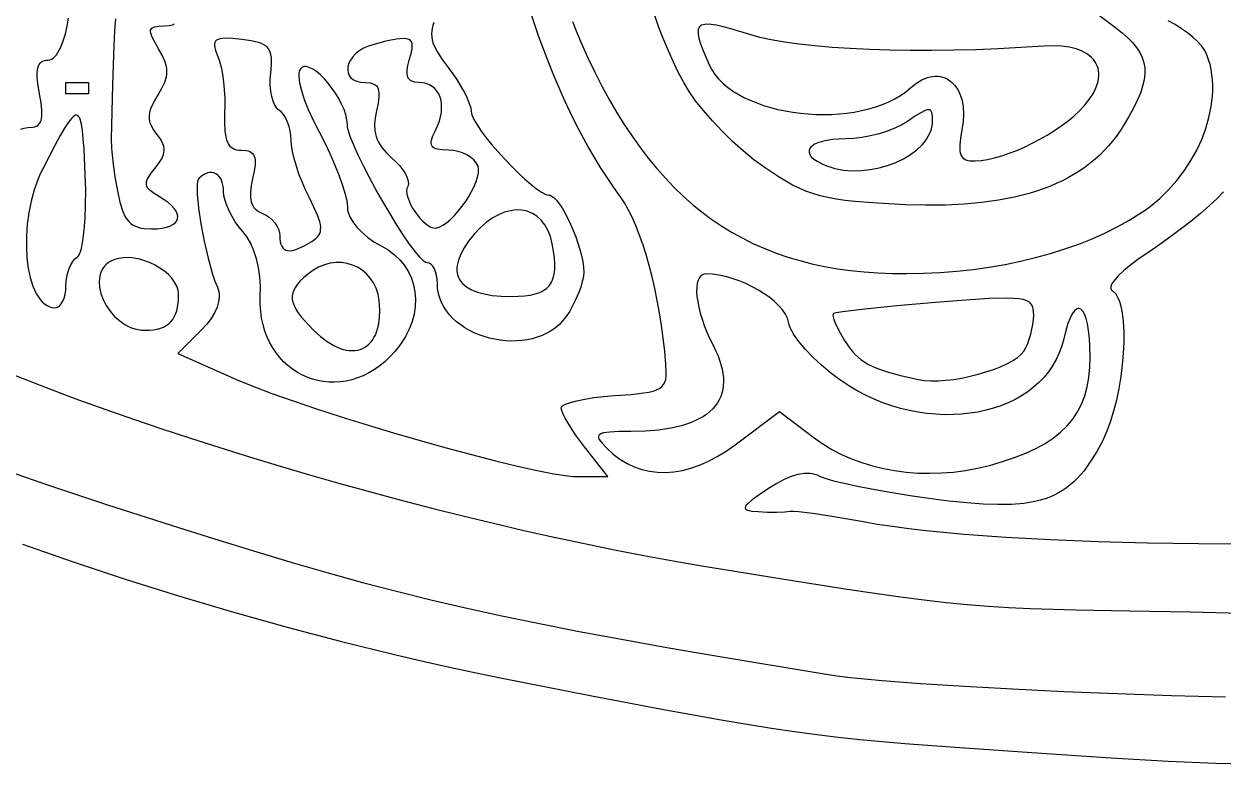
# Model space of a CAD drawing. Header units: millimetres. Extents: x -4.46 to 4.46, y -4.6 to 4.42.
# Drawn here: x -1.58 to -0.1, y -4.605 to -3.692 of the extents above; entities that cross this region are included whole.
import ezdxf

# ---------------------------------------------------------------- set-up
doc = ezdxf.new("R2010")
doc.units = ezdxf.units.MM

msp = doc.modelspace()

# ---------------------------------------------------------------- linework, layer by layer
at = {"flags": 128}
for points in [[(-0.916659, -4.165558), (-0.916317, -4.164389), (-0.915313, -4.16321), (-0.91368, -4.162029), (-0.911454, -4.160853), (-0.905354, -4.158551), (-0.897282, -4.156367), (-0.887509, -4.154364), (-0.876305, -4.152605), (-0.863941, -4.151153), (-0.850686, -4.150072), (-0.8304, -4.148591), (-0.814786, -4.14684), (-0.808553, -4.145755), (-0.803276, -4.144472), (-0.798883, -4.142946), (-0.795303, -4.141135), (-0.792465, -4.138994), (-0.790298, -4.13648), (-0.788731, -4.133549), (-0.787692, -4.130158), (-0.787112, -4.126263), (-0.786919, -4.121819), (-0.787409, -4.111114), (-0.788835, -4.095229), (-0.790637, -4.079383), (-0.792792, -4.063652), (-0.795281, -4.048114), (-0.798081, -4.032846), (-0.801173, -4.017926), (-0.804534, -4.003431), (-0.808145, -3.989439), (-0.811983, -3.976026), (-0.816028, -3.963271), (-0.820259, -3.95125), (-0.824655, -3.940042), (-0.829194, -3.929723), (-0.833856, -3.920371), (-0.83862, -3.912063), (-0.843464, -3.904878), (-0.851863, -3.89319), (-0.86009, -3.881085), (-0.86814, -3.868573), (-0.876011, -3.855666), (-0.883699, -3.842374), (-0.8912, -3.828708), (-0.898511, -3.81468), (-0.905629, -3.800299), (-0.912551, -3.785578), (-0.919272, -3.770526), (-0.925789, -3.755155), (-0.9321, -3.739476), (-0.9382, -3.723499), (-0.944086, -3.707237), (-0.955202, -3.673895)], [(-0.253838, -3.679784), (-0.232631, -3.696044), (-0.22461, -3.702318), (-0.2176, -3.708455), (-0.211597, -3.714521), (-0.206594, -3.720582), (-0.202586, -3.726703), (-0.199568, -3.732951), (-0.197535, -3.739392), (-0.19648, -3.746091), (-0.196399, -3.753116), (-0.197285, -3.76053), (-0.199135, -3.768402), (-0.201941, -3.776796), (-0.2057, -3.785779), (-0.210404, -3.795417), (-0.21605, -3.805775), (-0.222631, -3.816919), (-0.226887, -3.823575), (-0.231392, -3.829992), (-0.236149, -3.836169), (-0.24116, -3.842108), (-0.246427, -3.847809), (-0.251951, -3.853274), (-0.257734, -3.858503), (-0.263779, -3.863496), (-0.270088, -3.868254), (-0.276662, -3.872779), (-0.283503, -3.87707), (-0.290613, -3.881128), (-0.297995, -3.884955), (-0.30565, -3.888551), (-0.31358, -3.891916), (-0.321787, -3.895051), (-0.330273, -3.897958), (-0.339041, -3.900636), (-0.357426, -3.90531), (-0.376959, -3.90908), (-0.397654, -3.911951), (-0.419529, -3.913928), (-0.442598, -3.915018), (-0.466877, -3.915226), (-0.492381, -3.914558), (-0.52636, -3.912843), (-0.554308, -3.910642), (-0.566415, -3.909253), (-0.57749, -3.907617), (-0.587689, -3.905691), (-0.597171, -3.903433), (-0.606094, -3.900802), (-0.614617, -3.897755), (-0.622898, -3.89425), (-0.631094, -3.890246), (-0.639364, -3.8857), (-0.647866, -3.88057), (-0.6662, -3.868392), (-0.678853, -3.859025), (-0.691953, -3.848231), (-0.705121, -3.836394), (-0.717978, -3.823897), (-0.730145, -3.811123), (-0.741243, -3.798456), (-0.750893, -3.786279), (-0.758714, -3.774975), (-0.765262, -3.763938), (-0.771778, -3.751713), (-0.778185, -3.738538), (-0.784407, -3.724654), (-0.790369, -3.710303), (-0.795995, -3.695722), (-0.801209, -3.681154)], [(-1.583497, -3.821423), (-1.579239, -3.819957), (-1.574645, -3.819447), (-1.568693, -3.818995), (-1.566211, -3.818398), (-1.564049, -3.817525), (-1.5622, -3.816354), (-1.560656, -3.814866), (-1.559409, -3.813038), (-1.558454, -3.810848), (-1.557782, -3.808277), (-1.557386, -3.805301), (-1.557395, -3.798055), (-1.558422, -3.788938), (-1.560409, -3.777781), (-1.562235, -3.767369), (-1.5632, -3.758602), (-1.563283, -3.751401), (-1.562464, -3.745687), (-1.561711, -3.743362), (-1.560724, -3.74138), (-1.559502, -3.73973), (-1.558042, -3.738402), (-1.556341, -3.737386), (-1.554397, -3.736673), (-1.552207, -3.736252), (-1.54977, -3.736114), (-1.547578, -3.735827), (-1.545446, -3.734989), (-1.543379, -3.733633), (-1.541381, -3.731794), (-1.539457, -3.729505), (-1.537613, -3.726801), (-1.534182, -3.720282), (-1.531126, -3.712507), (-1.528484, -3.703748), (-1.526295, -3.694277), (-1.524598, -3.684364)], [(-1.466468, -3.685132), (-1.467748, -3.699813), (-1.468758, -3.718116), (-1.470373, -3.766743), (-1.472117, -3.833336), (-1.471643, -3.844988), (-1.469942, -3.861312), (-1.467279, -3.880141), (-1.463923, -3.899308), (-1.461205, -3.911548), (-1.458145, -3.921496), (-1.456428, -3.925674), (-1.454554, -3.929356), (-1.452501, -3.932566), (-1.450244, -3.935331), (-1.44776, -3.937675), (-1.445025, -3.939624), (-1.442016, -3.941204), (-1.43871, -3.942439), (-1.435082, -3.943356), (-1.431109, -3.943979), (-1.422034, -3.944447), (-1.415192, -3.944211), (-1.409148, -3.943526), (-1.403907, -3.942422), (-1.399479, -3.940933), (-1.395871, -3.939092), (-1.39309, -3.93693), (-1.391146, -3.934479), (-1.390044, -3.931774), (-1.389794, -3.928844), (-1.390403, -3.925724), (-1.391879, -3.922446), (-1.394229, -3.919041), (-1.397462, -3.915542), (-1.401585, -3.911983), (-1.406606, -3.908394), (-1.412534, -3.904808)], [(-1.412534, -3.904808), (-1.419122, -3.900852), (-1.42395, -3.8972), (-1.425713, -3.895421), (-1.427049, -3.893635), (-1.427961, -3.891815), (-1.428454, -3.889935), (-1.428531, -3.887966), (-1.428196, -3.885882), (-1.427453, -3.883654), (-1.426307, -3.881256), (-1.422821, -3.875837), (-1.41777, -3.869406), (-1.413076, -3.863306), (-1.409666, -3.857766), (-1.407533, -3.852629), (-1.406943, -3.850162), (-1.406669, -3.847737), (-1.406711, -3.845334), (-1.407067, -3.842933), (-1.408719, -3.83806), (-1.411618, -3.83296), (-1.415756, -3.827475), (-1.419889, -3.821926), (-1.422795, -3.816587), (-1.423786, -3.813939), (-1.424467, -3.811276), (-1.424839, -3.808576), (-1.4249, -3.805815), (-1.424088, -3.800024), (-1.422024, -3.793721), (-1.418702, -3.786728), (-1.414117, -3.778864), (-1.409357, -3.77069), (-1.40594, -3.763373), (-1.403863, -3.756641), (-1.403325, -3.753409), (-1.403121, -3.750221), (-1.403249, -3.747044), (-1.40371, -3.743842), (-1.405629, -3.737231), (-1.408872, -3.730116), (-1.413436, -3.722225), (-1.418257, -3.714193), (-1.421543, -3.707824), (-1.423245, -3.702931), (-1.423488, -3.700977), (-1.423317, -3.699322), (-1.422726, -3.697941), (-1.421711, -3.69681), (-1.420264, -3.695906), (-1.41838, -3.695205), (-1.413276, -3.694319), (-1.406353, -3.693961), (-1.400319, -3.693601), (-1.396303, -3.692762), (-1.395064, -3.692141), (-1.394343, -3.691373)], [(-1.073736, -3.689563), (-1.075013, -3.693225), (-1.07593, -3.696805), (-1.076479, -3.700336), (-1.076654, -3.70385), (-1.076448, -3.707382), (-1.075853, -3.710963), (-1.074862, -3.714626), (-1.073469, -3.718404), (-1.069443, -3.726436), (-1.06372, -3.735321), (-1.056242, -3.745322), (-1.050525, -3.752961), (-1.04519, -3.760792), (-1.040355, -3.768595), (-1.036136, -3.776147), (-1.032651, -3.783227), (-1.030017, -3.789613), (-1.028351, -3.795085), (-1.02777, -3.799419), (-1.027545, -3.801396), (-1.026886, -3.803727), (-1.02437, -3.809344), (-1.020425, -3.81605), (-1.015255, -3.823626), (-1.009064, -3.831855), (-1.002054, -3.840516), (-0.994429, -3.849391), (-0.986393, -3.858261), (-0.978149, -3.866908), (-0.969901, -3.875112), (-0.961852, -3.882654), (-0.954205, -3.889316), (-0.947165, -3.894878), (-0.940934, -3.899123), (-0.935716, -3.90183), (-0.93355, -3.902538), (-0.931714, -3.902781), (-0.930371, -3.902965), (-0.928947, -3.903508), (-0.92589, -3.905594), (-0.922609, -3.908896), (-0.919168, -3.913271), (-0.915632, -3.918578), (-0.912064, -3.924673), (-0.90853, -3.931413), (-0.905094, -3.938656), (-0.898775, -3.954079), (-0.896021, -3.961973), (-0.893622, -3.9698), (-0.891645, -3.977416), (-0.890152, -3.984678), (-0.88921, -3.991445), (-0.888881, -3.997572), (-0.889323, -4.003027), (-0.890588, -4.009334), (-0.892588, -4.016269), (-0.895235, -4.023607), (-0.898439, -4.031121), (-0.902111, -4.038588), (-0.906163, -4.045781), (-0.910506, -4.052475), (-0.91451, -4.057616), (-0.918938, -4.062251), (-0.923751, -4.066389), (-0.928915, -4.070039), (-0.934393, -4.073211), (-0.94015, -4.075913), (-0.946149, -4.078156), (-0.952354, -4.079948), (-0.95873, -4.081298), (-0.96524, -4.082216), (-0.971847, -4.082711), (-0.978517, -4.082793), (-0.985213, -4.082469), (-0.991899, -4.081751), (-0.998539, -4.080646), (-1.005096, -4.079164), (-1.011536, -4.077315), (-1.017821, -4.075107), (-1.023916, -4.07255), (-1.029785, -4.069654), (-1.035391, -4.066426), (-1.040699, -4.062877), (-1.045672, -4.059016), (-1.050275, -4.054852), (-1.054472, -4.050394), (-1.058226, -4.045652), (-1.061501, -4.040634), (-1.064262, -4.03535), (-1.066472, -4.029809), (-1.068095, -4.024021), (-1.069095, -4.017995), (-1.069436, -4.011739), (-1.069693, -4.00659), (-1.070428, -4.001788), (-1.07159, -3.997436), (-1.073127, -3.99364), (-1.074989, -3.990505), (-1.077124, -3.988135), (-1.07948, -3.986637), (-1.082006, -3.986114), (-1.083603, -3.985699), (-1.085575, -3.984485), (-1.090531, -3.979855), (-1.096649, -3.97261), (-1.103708, -3.963134), (-1.111483, -3.951815), (-1.119753, -3.939036), (-1.128293, -3.925184), (-1.136881, -3.910643), (-1.145294, -3.8958), (-1.153309, -3.88104), (-1.160703, -3.866749), (-1.167252, -3.853311), (-1.172734, -3.841113), (-1.176926, -3.830539), (-1.179605, -3.821976), (-1.180307, -3.818569), (-1.180548, -3.815808), (-1.181042, -3.809906), (-1.182455, -3.803601), (-1.184676, -3.797022), (-1.187599, -3.790302), (-1.191114, -3.783571), (-1.195114, -3.776961), (-1.19949, -3.770601), (-1.204134, -3.764624), (-1.208938, -3.759161), (-1.213794, -3.754341), (-1.218593, -3.750297), (-1.223227, -3.74716), (-1.227588, -3.74506), (-1.231568, -3.744128), (-1.233381, -3.744141), (-1.235058, -3.744496), (-1.236586, -3.745208), (-1.23795, -3.746294), (-1.239154, -3.747971), (-1.239976, -3.750193), (-1.240425, -3.752936), (-1.240508, -3.756174), (-1.239603, -3.764037), (-1.237318, -3.773583), (-1.233711, -3.784611), (-1.228837, -3.796923), (-1.222754, -3.810319), (-1.21552, -3.8246), (-1.208494, -3.838354), (-1.20194, -3.852238), (-1.196001, -3.865873), (-1.19082, -3.878879), (-1.186541, -3.890879), (-1.183307, -3.901493), (-1.181261, -3.910341), (-1.180548, -3.917044), (-1.180347, -3.92002), (-1.179756, -3.923082), (-1.17879, -3.926213), (-1.177463, -3.929396), (-1.173787, -3.935845), (-1.16885, -3.942293), (-1.16277, -3.948599), (-1.155669, -3.954624), (-1.147666, -3.960231), (-1.138881, -3.965281), (-1.130188, -3.9704), (-1.122469, -3.976221), (-1.115732, -3.982678), (-1.109987, -3.989707), (-1.105241, -3.997244), (-1.101504, -4.005222), (-1.098785, -4.013578), (-1.097091, -4.022248), (-1.096432, -4.031165), (-1.096816, -4.040266), (-1.098253, -4.049485), (-1.10075, -4.058759), (-1.104317, -4.068022), (-1.108961, -4.07721), (-1.114693, -4.086257), (-1.12152, -4.0951), (-1.127636, -4.101841), (-1.133973, -4.1079), (-1.140503, -4.113287), (-1.147199, -4.118015), (-1.154032, -4.122094), (-1.160973, -4.125536), (-1.167996, -4.128352), (-1.175072, -4.130553), (-1.182173, -4.13215), (-1.189271, -4.133156), (-1.196339, -4.13358), (-1.203347, -4.133434), (-1.210268, -4.13273), (-1.217074, -4.131479), (-1.223738, -4.129692), (-1.23023, -4.127379), (-1.236523, -4.124554), (-1.242589, -4.121226), (-1.248401, -4.117408), (-1.253929, -4.113109), (-1.259146, -4.108342), (-1.264024, -4.103119), (-1.268535, -4.097449), (-1.272651, -4.091344), (-1.276343, -4.084816), (-1.279585, -4.077876), (-1.282347, -4.070535), (-1.284603, -4.062805), (-1.286323, -4.054696), (-1.28748, -4.04622), (-1.288046, -4.037388), (-1.287992, -4.028211), (-1.28791, -4.015592), (-1.288677, -4.003499), (-1.290265, -3.992035), (-1.292648, -3.9813), (-1.295798, -3.971394), (-1.299687, -3.96242), (-1.304289, -3.954478), (-1.306848, -3.950926), (-1.309575, -3.947669), (-1.314344, -3.941925), (-1.318794, -3.935649), (-1.322827, -3.929044), (-1.326346, -3.922315), (-1.329253, -3.915664), (-1.33145, -3.909294), (-1.33284, -3.903409), (-1.333325, -3.898211), (-1.333505, -3.894153), (-1.334026, -3.890445), (-1.334866, -3.887099), (-1.336001, -3.884129), (-1.337405, -3.881546), (-1.339056, -3.879364), (-1.340928, -3.877595), (-1.342999, -3.876251), (-1.345243, -3.875345), (-1.347637, -3.87489), (-1.350157, -3.874898), (-1.352779, -3.875381), (-1.355477, -3.876353), (-1.358229, -3.877825), (-1.361011, -3.879811), (-1.363798, -3.882322), (-1.364478, -3.883302), (-1.365027, -3.884729), (-1.365748, -3.888833), (-1.365994, -3.89444), (-1.365798, -3.901357), (-1.364209, -3.91835), (-1.361247, -3.938267), (-1.357175, -3.959564), (-1.352257, -3.980697), (-1.346756, -4.000122), (-1.343869, -4.008711), (-1.340936, -4.016294), (-1.339915, -4.01914), (-1.339202, -4.02207), (-1.338797, -4.025079), (-1.338696, -4.028161), (-1.339403, -4.034524), (-1.341306, -4.041116), (-1.34439, -4.047893), (-1.348638, -4.054812), (-1.354034, -4.061831), (-1.360561, -4.068906), (-1.389936, -4.098281), (-1.316492, -4.130503), (-1.297026, -4.138558), (-1.273857, -4.147333), (-1.247585, -4.156658), (-1.21881, -4.16636), (-1.188134, -4.17627), (-1.156158, -4.186215), (-1.123481, -4.196025), (-1.090704, -4.205529), (-1.058428, -4.214555), (-1.027254, -4.222933), (-0.997782, -4.230492), (-0.970613, -4.237059), (-0.946348, -4.242465), (-0.925586, -4.246539), (-0.908929, -4.249108), (-0.902328, -4.249776), (-0.896978, -4.250003), (-0.859089, -4.250003), (-0.887867, -4.213406), (-0.899045, -4.19831), (-0.9082, -4.184258), (-0.911724, -4.178113), (-0.914387, -4.172818), (-0.916071, -4.168567), (-0.916659, -4.165558)], [(-0.902698, -3.688583), (-0.897447, -3.702097), (-0.892117, -3.714739), (-0.883742, -3.7332), (-0.875173, -3.75099), (-0.866403, -3.768115), (-0.857425, -3.78458), (-0.848231, -3.80039), (-0.838813, -3.815551), (-0.829163, -3.830068), (-0.819274, -3.843947), (-0.809139, -3.857193), (-0.79875, -3.869811), (-0.788098, -3.881807), (-0.777177, -3.893186), (-0.765979, -3.903953), (-0.754497, -3.914115), (-0.742722, -3.923676), (-0.730647, -3.932642), (-0.718264, -3.941018), (-0.705566, -3.948809), (-0.692546, -3.956021), (-0.679195, -3.96266), (-0.665505, -3.968731), (-0.651471, -3.974238), (-0.637083, -3.979188), (-0.622334, -3.983587), (-0.607216, -3.987438), (-0.591723, -3.990748), (-0.575846, -3.993522), (-0.559577, -3.995766), (-0.542909, -3.997485), (-0.525835, -3.998684), (-0.508347, -3.999369), (-0.490436, -3.999544), (-0.469628, -3.999146), (-0.448988, -3.998132), (-0.42856, -3.996512), (-0.408389, -3.994299), (-0.388519, -3.991503), (-0.368993, -3.988136), (-0.349856, -3.98421), (-0.331152, -3.979735), (-0.312925, -3.974724), (-0.29522, -3.969187), (-0.27808, -3.963137), (-0.26155, -3.956583), (-0.245673, -3.949539), (-0.230495, -3.942015), (-0.216059, -3.934022), (-0.202409, -3.925572)], [(-0.271409, -3.792753), (-0.264965, -3.784806), (-0.259949, -3.777073), (-0.256329, -3.769602), (-0.254071, -3.762442), (-0.253442, -3.758995), (-0.253142, -3.755644), (-0.253165, -3.752395), (-0.253509, -3.749255), (-0.254168, -3.74623), (-0.255138, -3.743326), (-0.256416, -3.740549), (-0.257997, -3.737906), (-0.259878, -3.735401), (-0.262053, -3.733043), (-0.264519, -3.730836), (-0.267272, -3.728788), (-0.273621, -3.725189), (-0.281067, -3.722296), (-0.289577, -3.720158), (-0.299118, -3.718824), (-0.309656, -3.718344), (-0.321159, -3.718767), (-0.349285, -3.72066), (-0.37734, -3.722157), (-0.405184, -3.723264), (-0.432676, -3.723985), (-0.459676, -3.724325), (-0.486043, -3.724292), (-0.511638, -3.72389), (-0.536318, -3.723124), (-0.559945, -3.722001), (-0.582377, -3.720526), (-0.603474, -3.718703), (-0.623096, -3.71654), (-0.641102, -3.714041), (-0.657352, -3.711212), (-0.671704, -3.708059), (-0.68402, -3.704586), (-0.70727, -3.697426), (-0.716758, -3.694877), (-0.724886, -3.693065), (-0.731702, -3.692026), (-0.737256, -3.691796), (-0.741595, -3.692412), (-0.743325, -3.693048), (-0.74477, -3.693909), (-0.745935, -3.695), (-0.746828, -3.696325), (-0.747453, -3.697888), (-0.747818, -3.699695), (-0.747789, -3.704057), (-0.746789, -3.709445), (-0.744868, -3.715898), (-0.742074, -3.723451), (-0.734061, -3.742003), (-0.730875, -3.748053), (-0.726984, -3.753816), (-0.722431, -3.759286), (-0.717255, -3.76446), (-0.711499, -3.769332), (-0.705202, -3.773898), (-0.698405, -3.778154), (-0.691149, -3.782094), (-0.683475, -3.785714), (-0.675423, -3.78901), (-0.667035, -3.791977), (-0.658351, -3.79461), (-0.649411, -3.796905), (-0.640258, -3.798856), (-0.63093, -3.800461), (-0.621469, -3.801713), (-0.611917, -3.802608), (-0.602313, -3.803142), (-0.592698, -3.80331), (-0.583114, -3.803108), (-0.5736, -3.80253), (-0.564198, -3.801573), (-0.554948, -3.800231), (-0.545892, -3.798501), (-0.537069, -3.796377), (-0.528521, -3.793854), (-0.520288, -3.790929), (-0.512412, -3.787596), (-0.504933, -3.783852), (-0.497891, -3.779691), (-0.491328, -3.775108), (-0.485284, -3.7701), (-0.478314, -3.764522), (-0.471419, -3.760391), (-0.46467, -3.75765), (-0.461371, -3.756782), (-0.458136, -3.756239), (-0.454972, -3.756015), (-0.451888, -3.756102), (-0.448892, -3.756494), (-0.445995, -3.757182), (-0.443204, -3.758159), (-0.440529, -3.759419), (-0.435558, -3.762756), (-0.431154, -3.767136), (-0.427385, -3.772501), (-0.424323, -3.778794), (-0.422038, -3.785955), (-0.420599, -3.793929), (-0.420076, -3.802656), (-0.42054, -3.81208), (-0.422061, -3.822142), (-0.423909, -3.832643), (-0.424791, -3.841185), (-0.424638, -3.847934), (-0.424151, -3.850688), (-0.423379, -3.853055), (-0.422314, -3.855056), (-0.420945, -3.856713), (-0.419266, -3.858046), (-0.417267, -3.859075), (-0.414939, -3.859822), (-0.412273, -3.860306), (-0.405895, -3.860572), (-0.398452, -3.860034), (-0.39043, -3.858774), (-0.381923, -3.856842), (-0.37303, -3.854286), (-0.363847, -3.851155), (-0.354471, -3.847499), (-0.344998, -3.843365), (-0.335527, -3.838803), (-0.326153, -3.833862), (-0.316974, -3.82859), (-0.308086, -3.823036), (-0.299586, -3.81725), (-0.291572, -3.81128), (-0.28414, -3.805174), (-0.277386, -3.798982), (-0.271409, -3.792753)], [(-0.202409, -3.925572), (-0.196036, -3.92121), (-0.189853, -3.916606), (-0.178079, -3.906723), (-0.167131, -3.896026), (-0.157052, -3.884619), (-0.147886, -3.872604), (-0.139676, -3.860084), (-0.132465, -3.847163), (-0.126298, -3.833944), (-0.121217, -3.820528), (-0.117266, -3.80702), (-0.114488, -3.793523), (-0.113554, -3.78681), (-0.112928, -3.780139), (-0.112618, -3.773521), (-0.112629, -3.766971), (-0.112965, -3.7605), (-0.113633, -3.754122), (-0.114638, -3.74785), (-0.115985, -3.741696), (-0.11768, -3.735673), (-0.119728, -3.729794), (-0.1224, -3.724408), (-0.126254, -3.71893), (-0.131173, -3.713423), (-0.137041, -3.707948), (-0.14374, -3.702566), (-0.151154, -3.697339), (-0.159166, -3.692328), (-0.167659, -3.687595)], [(-1.227853, -3.905308), (-1.232302, -3.896146), (-1.236451, -3.886506), (-1.240211, -3.876679), (-1.24349, -3.866954), (-1.246199, -3.85762), (-1.248246, -3.848965), (-1.24954, -3.841278), (-1.249992, -3.83485), (-1.250293, -3.829109), (-1.251154, -3.823395), (-1.252515, -3.817857), (-1.254315, -3.812647), (-1.256494, -3.807915), (-1.258992, -3.803813), (-1.261748, -3.800491), (-1.2647, -3.7981), (-1.266178, -3.796983), (-1.26757, -3.795522), (-1.270076, -3.791663), (-1.272177, -3.786712), (-1.273831, -3.780855), (-1.274994, -3.774282), (-1.275624, -3.76718), (-1.275679, -3.759737), (-1.275117, -3.752142), (-1.274195, -3.741466), (-1.274119, -3.73694), (-1.274339, -3.73291), (-1.274885, -3.729342), (-1.275786, -3.7262), (-1.277074, -3.723451), (-1.278777, -3.72106), (-1.280925, -3.718993), (-1.283548, -3.717215), (-1.286677, -3.715692), (-1.29034, -3.71439), (-1.29939, -3.712309), (-1.310936, -3.710697), (-1.3224, -3.709583), (-1.331254, -3.709257), (-1.334762, -3.709433), (-1.33769, -3.709857), (-1.340062, -3.710547), (-1.341902, -3.71152), (-1.343234, -3.712793), (-1.344082, -3.714382), (-1.344471, -3.716306), (-1.344425, -3.71858), (-1.343122, -3.724251), (-1.340367, -3.731531), (-1.338272, -3.73756), (-1.336405, -3.744965), (-1.334802, -3.753457), (-1.333497, -3.762746), (-1.332525, -3.772543), (-1.33192, -3.782558), (-1.331717, -3.792502), (-1.33195, -3.802086), (-1.33224, -3.81364), (-1.331821, -3.823266), (-1.330641, -3.831084), (-1.329748, -3.834352), (-1.328645, -3.837213), (-1.327324, -3.839681), (-1.325779, -3.841772), (-1.324003, -3.8435), (-1.321989, -3.844881), (-1.319731, -3.845929), (-1.317222, -3.846659), (-1.314455, -3.847086), (-1.311423, -3.847225), (-1.305545, -3.847632), (-1.303088, -3.848163), (-1.300944, -3.848932), (-1.299107, -3.849956), (-1.297571, -3.851247), (-1.29633, -3.852823), (-1.295377, -3.854697), (-1.294708, -3.856885), (-1.294315, -3.859402), (-1.294337, -3.865483), (-1.295393, -3.873059), (-1.297436, -3.882253), (-1.299284, -3.890924), (-1.30019, -3.898554), (-1.300142, -3.905196), (-1.299124, -3.910902), (-1.298247, -3.91342), (-1.297122, -3.915724), (-1.295747, -3.91782), (-1.29412, -3.919714), (-1.29224, -3.921413), (-1.290105, -3.922924), (-1.285061, -3.925406), (-1.280806, -3.927434), (-1.276836, -3.930089), (-1.273239, -3.933258), (-1.270101, -3.936829), (-1.26751, -3.940689), (-1.265552, -3.944726), (-1.264313, -3.948826), (-1.263881, -3.952878), (-1.263735, -3.956774), (-1.263293, -3.960206), (-1.262554, -3.963176), (-1.261514, -3.965684), (-1.260169, -3.96773), (-1.258517, -3.969316), (-1.256554, -3.970441), (-1.254277, -3.971107), (-1.251683, -3.971314), (-1.248769, -3.971062), (-1.245531, -3.970353), (-1.241967, -3.969186), (-1.233846, -3.965484), (-1.224381, -3.959961), (-1.219349, -3.956257), (-1.217403, -3.954319), (-1.215839, -3.952273), (-1.214662, -3.95008), (-1.213872, -3.947703), (-1.213473, -3.945102), (-1.213466, -3.942239), (-1.213855, -3.939076), (-1.214641, -3.935574), (-1.217418, -3.927402), (-1.221815, -3.917416), (-1.227853, -3.905308)], [(-1.019311, -3.866989), (-1.021423, -3.863017), (-1.024525, -3.859313), (-1.028468, -3.855956), (-1.033103, -3.853029), (-1.038283, -3.850611), (-1.043858, -3.848784), (-1.049681, -3.847628), (-1.055603, -3.847225), (-1.063263, -3.846974), (-1.069167, -3.846146), (-1.071483, -3.845482), (-1.073387, -3.844632), (-1.074889, -3.843584), (-1.075997, -3.842322), (-1.076721, -3.840834), (-1.07707, -3.839106), (-1.077053, -3.837124), (-1.076679, -3.834873), (-1.074897, -3.829515), (-1.071798, -3.822919), (-1.069117, -3.817166), (-1.067026, -3.811515), (-1.065512, -3.806002), (-1.06456, -3.800665), (-1.064159, -3.795542), (-1.064296, -3.790668), (-1.064957, -3.786083), (-1.066129, -3.781822), (-1.0678, -3.777923), (-1.069957, -3.774424), (-1.072586, -3.771361), (-1.075675, -3.768771), (-1.07921, -3.766692), (-1.083179, -3.765161), (-1.087569, -3.764215), (-1.092367, -3.763892), (-1.097228, -3.763488), (-1.101098, -3.76226), (-1.102666, -3.761329), (-1.10399, -3.760182), (-1.105072, -3.758816), (-1.105914, -3.757227), (-1.106882, -3.753368), (-1.106904, -3.748581), (-1.105993, -3.742838), (-1.104159, -3.736114), (-1.101387, -3.726226), (-1.100635, -3.722199), (-1.100362, -3.71876), (-1.100608, -3.715892), (-1.101413, -3.713578), (-1.10282, -3.711801), (-1.104869, -3.710543), (-1.107601, -3.709786), (-1.111057, -3.709514), (-1.115278, -3.709709), (-1.120305, -3.710354), (-1.132943, -3.712924), (-1.149298, -3.717086), (-1.155642, -3.719186), (-1.1613, -3.721841), (-1.166253, -3.724954), (-1.170482, -3.728431), (-1.17397, -3.732176), (-1.176698, -3.736095), (-1.178648, -3.740092), (-1.179803, -3.744072), (-1.180143, -3.74794), (-1.179652, -3.751602), (-1.17831, -3.75496), (-1.1761, -3.757922), (-1.173004, -3.760391), (-1.169003, -3.762272), (-1.164079, -3.763471), (-1.158214, -3.763892), (-1.152509, -3.764307), (-1.15012, -3.764846), (-1.148032, -3.765624), (-1.146241, -3.766656), (-1.14474, -3.767953), (-1.143526, -3.76953), (-1.142591, -3.7714), (-1.141931, -3.773577), (-1.141541, -3.776075), (-1.141548, -3.782085), (-1.142569, -3.789539), (-1.144561, -3.798544), (-1.146354, -3.807473), (-1.147034, -3.815721), (-1.14657, -3.823389), (-1.145898, -3.827038), (-1.144928, -3.830579), (-1.143656, -3.834026), (-1.142077, -3.837392), (-1.137985, -3.843927), (-1.13262, -3.850287), (-1.12595, -3.856572), (-1.120614, -3.861515), (-1.115929, -3.8666), (-1.111977, -3.871683), (-1.108839, -3.876617), (-1.106598, -3.881259), (-1.105333, -3.885463), (-1.105127, -3.889083), (-1.105447, -3.890629), (-1.106061, -3.891975), (-1.107121, -3.894651), (-1.107421, -3.897882), (-1.107031, -3.901564), (-1.106021, -3.905593), (-1.104462, -3.909866), (-1.102425, -3.914278), (-1.099979, -3.918727), (-1.097195, -3.923109), (-1.094144, -3.927319), (-1.090896, -3.931255), (-1.087522, -3.934812), (-1.084091, -3.937887), (-1.080674, -3.940377), (-1.077342, -3.942177), (-1.074166, -3.943184), (-1.071214, -3.943294), (-1.067095, -3.942175), (-1.062672, -3.939951), (-1.058036, -3.936755), (-1.053276, -3.932719), (-1.048483, -3.927977), (-1.043747, -3.922659), (-1.039157, -3.916899), (-1.034805, -3.910829), (-1.030779, -3.904581), (-1.027169, -3.898288), (-1.024067, -3.892082), (-1.021562, -3.886095), (-1.019744, -3.88046), (-1.018703, -3.875309), (-1.018528, -3.870775), (-1.019311, -3.866989)], [(-1.499992, -3.777781), (-1.52777, -3.777781), (-1.52777, -3.763892), (-1.499992, -3.763892), (-1.499992, -3.777781)], [(-0.458325, -3.810933), (-0.458541, -3.804937), (-0.459339, -3.80067), (-0.460029, -3.799187), (-0.46095, -3.798139), (-0.462131, -3.797525), (-0.463601, -3.797348), (-0.465389, -3.797608), (-0.467523, -3.798305), (-0.472945, -3.801013), (-0.480094, -3.80548), (-0.4892, -3.811711), (-0.496329, -3.816054), (-0.504775, -3.820106), (-0.514226, -3.823778), (-0.524369, -3.826982), (-0.53489, -3.829629), (-0.545476, -3.831629), (-0.555813, -3.832895), (-0.565589, -3.833336), (-0.57413, -3.833551), (-0.581842, -3.834173), (-0.588699, -3.835169), (-0.594678, -3.836504), (-0.599755, -3.838144), (-0.603905, -3.840055), (-0.607104, -3.842202), (-0.609329, -3.844553), (-0.610554, -3.847073), (-0.610757, -3.849727), (-0.609912, -3.852482), (-0.607996, -3.855303), (-0.604983, -3.858157), (-0.600851, -3.861009), (-0.595575, -3.863825), (-0.589131, -3.866572), (-0.584095, -3.868323), (-0.578932, -3.869769), (-0.568302, -3.871777), (-0.557389, -3.872661), (-0.546345, -3.872484), (-0.53532, -3.871311), (-0.524464, -3.869205), (-0.513929, -3.86623), (-0.503864, -3.862451), (-0.494419, -3.857931), (-0.485746, -3.852735), (-0.477994, -3.846926), (-0.471315, -3.840568), (-0.468424, -3.837204), (-0.465857, -3.833726), (-0.463634, -3.830144), (-0.461773, -3.826464), (-0.460293, -3.822695), (-0.459212, -3.818845), (-0.45855, -3.814922), (-0.458325, -3.810933)], [(-1.513895, -3.979169), (-1.512491, -3.977812), (-1.511168, -3.975554), (-1.509932, -3.972446), (-1.508786, -3.968538), (-1.506788, -3.958527), (-1.505213, -3.945923), (-1.5041, -3.93113), (-1.503491, -3.914552), (-1.503423, -3.896593), (-1.503936, -3.877656), (-1.505482, -3.845903), (-1.506364, -3.833389), (-1.507408, -3.823105), (-1.508678, -3.815041), (-1.510241, -3.809187), (-1.511153, -3.807086), (-1.512163, -3.805535), (-1.513279, -3.804531), (-1.514509, -3.804074), (-1.515862, -3.804163), (-1.517346, -3.804796), (-1.518969, -3.805972), (-1.52074, -3.807691), (-1.524756, -3.812749), (-1.52946, -3.819962), (-1.534918, -3.82932), (-1.541197, -3.840813), (-1.556478, -3.870169), (-1.55948, -3.876383), (-1.562232, -3.882812), (-1.566996, -3.896209), (-1.57079, -3.910144), (-1.573634, -3.9244), (-1.575548, -3.938761), (-1.576551, -3.95301), (-1.576663, -3.96693), (-1.575904, -3.980305), (-1.574293, -3.992918), (-1.571851, -4.004552), (-1.568597, -4.01499), (-1.566671, -4.019694), (-1.56455, -4.024017), (-1.562236, -4.027933), (-1.559732, -4.031415), (-1.557039, -4.034435), (-1.554161, -4.036967), (-1.551099, -4.038984), (-1.547856, -4.040458), (-1.544436, -4.041362), (-1.540839, -4.041669), (-1.538212, -4.041119), (-1.535762, -4.039543), (-1.533542, -4.037051), (-1.531607, -4.033753), (-1.530008, -4.029759), (-1.5288, -4.025181), (-1.528036, -4.020128), (-1.52777, -4.014711), (-1.527486, -4.009119), (-1.526674, -4.003564), (-1.52539, -3.998192), (-1.523692, -3.993149), (-1.521636, -3.988579), (-1.51928, -3.984629), (-1.51668, -3.981444), (-1.513895, -3.979169)], [(-0.099214, -3.898808), (-0.107008, -3.906756), (-0.116636, -3.915687), (-0.127719, -3.925298), (-0.139877, -3.935286), (-0.152733, -3.945345), (-0.165906, -3.955174), (-0.179017, -3.964466), (-0.191686, -3.972919), (-0.203473, -3.980875), (-0.213861, -3.988626), (-0.22267, -3.995987), (-0.229725, -4.00277), (-0.234845, -4.008789), (-0.236625, -4.011454), (-0.237854, -4.013857), (-0.238511, -4.015976), (-0.238574, -4.017787), (-0.238019, -4.019266), (-0.236825, -4.020392), (-0.234666, -4.02207), (-0.232689, -4.024306), (-0.230893, -4.02707), (-0.229275, -4.030332), (-0.227835, -4.034064), (-0.226569, -4.038237), (-0.224555, -4.047788), (-0.223218, -4.058753), (-0.222543, -4.070899), (-0.222515, -4.083994), (-0.223119, -4.097805), (-0.224339, -4.112099), (-0.226161, -4.126644), (-0.22857, -4.141207), (-0.23155, -4.155556), (-0.235086, -4.169458), (-0.239163, -4.18268), (-0.243767, -4.19499), (-0.248881, -4.206156), (-0.256231, -4.219778), (-0.263726, -4.231956), (-0.271505, -4.242739), (-0.275545, -4.247621), (-0.27971, -4.252171), (-0.284017, -4.256396), (-0.288484, -4.260301), (-0.293127, -4.263893), (-0.297965, -4.267176), (-0.303016, -4.270157), (-0.308297, -4.272841), (-0.313826, -4.275235), (-0.319621, -4.277345), (-0.325698, -4.279175), (-0.332076, -4.280733), (-0.338773, -4.282024), (-0.345806, -4.283053), (-0.36095, -4.284352), (-0.37765, -4.284677), (-0.396048, -4.284074), (-0.416285, -4.282591), (-0.438502, -4.280273), (-0.462839, -4.277169), (-0.48587, -4.273831), (-0.508238, -4.270246), (-0.529391, -4.266524), (-0.548777, -4.262779), (-0.565842, -4.259121), (-0.580035, -4.255664), (-0.590801, -4.252517), (-0.597589, -4.249794), (-0.60047, -4.248443), (-0.603488, -4.247394), (-0.606645, -4.246649), (-0.60994, -4.246206), (-0.613376, -4.246067), (-0.616952, -4.246232), (-0.624532, -4.247475), (-0.632687, -4.249936), (-0.641423, -4.253619), (-0.65075, -4.258524), (-0.660673, -4.264656), (-0.672292, -4.272465), (-0.680875, -4.27867), (-0.686511, -4.283468), (-0.688252, -4.285401), (-0.689289, -4.287055), (-0.689634, -4.288456), (-0.689298, -4.289627), (-0.688292, -4.290595), (-0.686628, -4.291382), (-0.681366, -4.292516), (-0.673603, -4.293225), (-0.661892, -4.293729), (-0.650539, -4.293833), (-0.640839, -4.293545), (-0.634089, -4.292878), (-0.630128, -4.292758), (-0.623333, -4.29323), (-0.602726, -4.295739), (-0.575232, -4.299987), (-0.543811, -4.305558), (-0.52667, -4.308546), (-0.50797, -4.311366), (-0.487797, -4.314017), (-0.466236, -4.316498), (-0.419292, -4.320948), (-0.367821, -4.32471), (-0.312508, -4.327777), (-0.254034, -4.330143), (-0.193083, -4.331802), (-0.130339, -4.332748), (-0.066485, -4.332973)], [(-0.927631, -3.962781), (-0.929877, -3.953865), (-0.932963, -3.945999), (-0.936816, -3.939191), (-0.941366, -3.93345), (-0.946539, -3.928786), (-0.952264, -3.925206), (-0.958468, -3.92272), (-0.965081, -3.921336), (-0.972029, -3.921064), (-0.979241, -3.921912), (-0.986645, -3.923889), (-0.994168, -3.927003), (-1.001739, -3.931264), (-1.009286, -3.936681), (-1.016737, -3.943262), (-1.02402, -3.951017), (-1.03091, -3.95961), (-1.036451, -3.967785), (-1.040654, -3.975523), (-1.043531, -3.982804), (-1.045093, -3.98961), (-1.045384, -3.992829), (-1.04535, -3.995923), (-1.044993, -3.998888), (-1.044314, -4.001723), (-1.043314, -4.004425), (-1.041996, -4.006992), (-1.040359, -4.009422), (-1.038406, -4.011712), (-1.036138, -4.013859), (-1.033557, -4.015863), (-1.027458, -4.019426), (-1.020121, -4.022384), (-1.011558, -4.024717), (-1.001779, -4.026406), (-0.990795, -4.027434), (-0.978617, -4.027781), (-0.96989, -4.027601), (-0.962009, -4.027041), (-0.954953, -4.026073), (-0.948697, -4.024665), (-0.943219, -4.02279), (-0.938495, -4.020416), (-0.934503, -4.017515), (-0.931218, -4.014057), (-0.928617, -4.010012), (-0.926678, -4.00535), (-0.925377, -4.000043), (-0.924691, -3.99406), (-0.924597, -3.987372), (-0.925071, -3.979949), (-0.92609, -3.971762), (-0.927631, -3.962781)], [(-1.388881, -4.025017), (-1.389451, -4.019938), (-1.391092, -4.014925), (-1.393702, -4.010033), (-1.397176, -4.005317), (-1.401411, -4.000832), (-1.406305, -3.996633), (-1.411754, -3.992775), (-1.417655, -3.989314), (-1.423905, -3.986303), (-1.4304, -3.983798), (-1.437037, -3.981854), (-1.443713, -3.980526), (-1.450325, -3.97987), (-1.456769, -3.979939), (-1.462943, -3.980789), (-1.468742, -3.982475), (-1.472268, -3.984059), (-1.475384, -3.985951), (-1.4781, -3.988128), (-1.480428, -3.990567), (-1.482377, -3.993243), (-1.483957, -3.996133), (-1.48518, -3.999214), (-1.486056, -4.002463), (-1.486595, -4.005855), (-1.486808, -4.009367), (-1.486296, -4.016659), (-1.484604, -4.024148), (-1.481817, -4.031649), (-1.478016, -4.038971), (-1.473287, -4.045928), (-1.467713, -4.05233), (-1.461377, -4.057991), (-1.457949, -4.060484), (-1.454363, -4.062721), (-1.450628, -4.064678), (-1.446754, -4.066332), (-1.442754, -4.06766), (-1.438635, -4.068637), (-1.43441, -4.069241), (-1.430089, -4.069447), (-1.424751, -4.069299), (-1.419825, -4.068846), (-1.415301, -4.06808), (-1.41117, -4.066989), (-1.407423, -4.065565), (-1.40405, -4.063797), (-1.401043, -4.061676), (-1.398391, -4.05919), (-1.396087, -4.056331), (-1.394119, -4.053088), (-1.39248, -4.049452), (-1.39116, -4.045412), (-1.390149, -4.040958), (-1.389438, -4.036081), (-1.389019, -4.030771), (-1.388881, -4.025017)], [(-1.141242, -4.033211), (-1.142686, -4.025137), (-1.14505, -4.017731), (-1.148252, -4.011022), (-1.152214, -4.00504), (-1.156855, -3.999814), (-1.162095, -3.995374), (-1.167856, -3.991749), (-1.174056, -3.988968), (-1.180617, -3.987061), (-1.187458, -3.986057), (-1.1945, -3.985985), (-1.201662, -3.986875), (-1.208865, -3.988757), (-1.21603, -3.991658), (-1.223075, -3.99561), (-1.229923, -4.000642), (-1.234621, -4.00472), (-1.23865, -4.008636), (-1.242006, -4.012429), (-1.244683, -4.016141), (-1.246677, -4.019813), (-1.247984, -4.023488), (-1.248599, -4.027205), (-1.248516, -4.031008), (-1.247733, -4.034937), (-1.246243, -4.039033), (-1.244042, -4.043338), (-1.241126, -4.047894), (-1.23749, -4.052741), (-1.233129, -4.057921), (-1.222214, -4.069447), (-1.213717, -4.077239), (-1.205358, -4.083548), (-1.197206, -4.088403), (-1.18933, -4.091836), (-1.185517, -4.093029), (-1.181798, -4.093877), (-1.178183, -4.094385), (-1.174679, -4.094557), (-1.171295, -4.094395), (-1.168041, -4.093905), (-1.164923, -4.09309), (-1.161952, -4.091954), (-1.159135, -4.090501), (-1.156482, -4.088733), (-1.153999, -4.086656), (-1.151697, -4.084274), (-1.149584, -4.081589), (-1.147668, -4.078606), (-1.145958, -4.075328), (-1.144462, -4.07176), (-1.14319, -4.067905), (-1.142148, -4.063767), (-1.140795, -4.054657), (-1.14047, -4.044462), (-1.141242, -4.033211)], [(-0.604325, -4.202211), (-0.593728, -4.209711), (-0.582523, -4.216529), (-0.570758, -4.222657), (-0.558481, -4.228088), (-0.545738, -4.232814), (-0.532577, -4.236829), (-0.519044, -4.240124), (-0.505186, -4.242692), (-0.491052, -4.244526), (-0.476687, -4.245619), (-0.462139, -4.245962), (-0.447454, -4.245549), (-0.432681, -4.244372), (-0.417866, -4.242424), (-0.403056, -4.239697), (-0.388298, -4.236183), (-0.372083, -4.231544), (-0.357136, -4.226557), (-0.343426, -4.22119), (-0.330924, -4.215409), (-0.319598, -4.209181), (-0.309417, -4.202474), (-0.300352, -4.195254), (-0.292371, -4.187489), (-0.285443, -4.179144), (-0.279539, -4.170188), (-0.274627, -4.160587), (-0.270677, -4.150308), (-0.267657, -4.139318), (-0.265539, -4.127585), (-0.26429, -4.115074), (-0.263881, -4.101753), (-0.264107, -4.089783), (-0.264758, -4.079104), (-0.265796, -4.069742), (-0.267181, -4.061723), (-0.268873, -4.055075), (-0.270834, -4.049822), (-0.273024, -4.045992), (-0.275404, -4.04361), (-0.276652, -4.042971), (-0.277934, -4.042704), (-0.279243, -4.042812), (-0.280575, -4.043298), (-0.283289, -4.045421), (-0.286035, -4.049096), (-0.288775, -4.054353), (-0.291469, -4.061215), (-0.294077, -4.06971), (-0.296561, -4.079864), (-0.298945, -4.088867), (-0.302037, -4.09745), (-0.305805, -4.105609), (-0.31022, -4.113336), (-0.315251, -4.120626), (-0.320867, -4.127474), (-0.327038, -4.133873), (-0.333732, -4.139819), (-0.340919, -4.145305), (-0.348568, -4.150325), (-0.35665, -4.154874), (-0.365132, -4.158946), (-0.373984, -4.162535), (-0.383176, -4.165635), (-0.392677, -4.168242), (-0.402456, -4.170348), (-0.412482, -4.171949), (-0.422725, -4.173038), (-0.433155, -4.17361), (-0.44374, -4.173659), (-0.45445, -4.173179), (-0.465253, -4.172165), (-0.476121, -4.170611), (-0.48702, -4.16851), (-0.497922, -4.165858), (-0.508796, -4.162649), (-0.519609, -4.158876), (-0.530333, -4.154535), (-0.540936, -4.149618), (-0.551388, -4.144122), (-0.561658, -4.138039), (-0.571714, -4.131364), (-0.5839, -4.122273), (-0.595437, -4.112624), (-0.606061, -4.102712), (-0.615508, -4.092831), (-0.623512, -4.083276), (-0.62981, -4.074342), (-0.632236, -4.0702), (-0.634137, -4.066324), (-0.635478, -4.062751), (-0.636228, -4.059517), (-0.637549, -4.054552), (-0.640021, -4.049475), (-0.643541, -4.044344), (-0.648009, -4.03922), (-0.65332, -4.034162), (-0.659373, -4.02923), (-0.666065, -4.024484), (-0.673294, -4.019984), (-0.680958, -4.015789), (-0.688954, -4.01196), (-0.69718, -4.008555), (-0.705533, -4.005636), (-0.713911, -4.003261), (-0.722212, -4.001491), (-0.730333, -4.000385), (-0.738173, -4.000003), (-0.741341, -4.000513), (-0.743982, -4.001998), (-0.746101, -4.004393), (-0.747705, -4.007631), (-0.748802, -4.011645), (-0.749397, -4.016369), (-0.749497, -4.021736), (-0.74911, -4.027682), (-0.748242, -4.034138), (-0.746899, -4.041038), (-0.745089, -4.048317), (-0.742817, -4.055907), (-0.740091, -4.063743), (-0.736918, -4.071757), (-0.733304, -4.079885), (-0.729256, -4.088058), (-0.726186, -4.094266), (-0.723539, -4.100308), (-0.721312, -4.106184), (-0.719503, -4.11189), (-0.718111, -4.117425), (-0.717132, -4.122787), (-0.716566, -4.127973), (-0.71641, -4.132982), (-0.716662, -4.137812), (-0.71732, -4.142459), (-0.718383, -4.146923), (-0.719847, -4.1512), (-0.721712, -4.15529), (-0.723975, -4.159189), (-0.726634, -4.162896), (-0.729686, -4.166409), (-0.733132, -4.169725), (-0.736967, -4.172843), (-0.74119, -4.175759), (-0.745799, -4.178473), (-0.750793, -4.180982), (-0.756168, -4.183284), (-0.761923, -4.185376), (-0.768057, -4.187258), (-0.78145, -4.190378), (-0.796331, -4.192627), (-0.812683, -4.193989), (-0.830492, -4.194447), (-0.845301, -4.194586), (-0.856493, -4.195108), (-0.864296, -4.196167), (-0.866997, -4.196947), (-0.868936, -4.197919), (-0.870142, -4.199104), (-0.870642, -4.200521), (-0.870466, -4.202189), (-0.86964, -4.204127), (-0.866158, -4.208893), (-0.860423, -4.214975), (-0.852449, -4.222257), (-0.844115, -4.228529), (-0.835444, -4.233793), (-0.826457, -4.238049), (-0.817177, -4.241298), (-0.807625, -4.24354), (-0.797823, -4.244776), (-0.787794, -4.245006), (-0.77756, -4.244232), (-0.767142, -4.242453), (-0.756563, -4.239671), (-0.745844, -4.235885), (-0.735009, -4.231097), (-0.724078, -4.225307), (-0.713075, -4.218517), (-0.70202, -4.210725), (-0.647089, -4.169586), (-0.604325, -4.202211)], [(-0.345631, -4.095142), (-0.343242, -4.090852), (-0.341004, -4.085842), (-0.338968, -4.080294), (-0.337181, -4.07439), (-0.335695, -4.06831), (-0.334559, -4.062237), (-0.333822, -4.056352), (-0.333534, -4.050836), (-0.33363, -4.046666), (-0.334082, -4.043005), (-0.335029, -4.039834), (-0.336607, -4.037136), (-0.338954, -4.034893), (-0.342208, -4.033087), (-0.346506, -4.0317), (-0.351985, -4.030715), (-0.358783, -4.030113), (-0.367038, -4.029878), (-0.388467, -4.030434), (-0.417372, -4.03224), (-0.454853, -4.035156), (-0.502388, -4.039291), (-0.541983, -4.043268), (-0.569504, -4.046634), (-0.577443, -4.047945), (-0.580811, -4.048933), (-0.581331, -4.050317), (-0.581093, -4.052765), (-0.580156, -4.056139), (-0.578575, -4.060303), (-0.573714, -4.070459), (-0.566964, -4.082142), (-0.56057, -4.091559), (-0.557298, -4.09566), (-0.553882, -4.099407), (-0.55025, -4.102837), (-0.54633, -4.105987), (-0.542053, -4.108895), (-0.537346, -4.111598), (-0.532139, -4.114135), (-0.526359, -4.116543), (-0.5128, -4.12112), (-0.496099, -4.125632), (-0.475686, -4.130378), (-0.46842, -4.131534), (-0.46028, -4.132037), (-0.45143, -4.13193), (-0.442031, -4.131259), (-0.432247, -4.130066), (-0.42224, -4.128396), (-0.412172, -4.126293), (-0.402206, -4.123801), (-0.392503, -4.120964), (-0.383228, -4.117826), (-0.374541, -4.114431), (-0.366606, -4.110823), (-0.359585, -4.107046), (-0.353641, -4.103144), (-0.348935, -4.099161), (-0.345631, -4.095142)], [(-1.607477, -4.118549), (-1.576624, -4.130776), (-1.544823, -4.142973), (-1.512145, -4.155117), (-1.478655, -4.167188), (-1.444422, -4.179163), (-1.409514, -4.191022), (-1.373998, -4.202743), (-1.337943, -4.214305), (-1.301417, -4.225685), (-1.264486, -4.236864), (-1.22722, -4.247818), (-1.189685, -4.258527), (-1.15195, -4.26897), (-1.114083, -4.279124), (-1.076151, -4.288969), (-1.038222, -4.298482), (-1.000364, -4.307644), (-0.962645, -4.316431), (-0.925133, -4.324823), (-0.887896, -4.332798), (-0.851, -4.340334), (-0.814515, -4.347411), (-0.778509, -4.354007), (-0.743048, -4.3601), (-0.644025, -4.376368), (-0.563926, -4.388975), (-0.529494, -4.39406), (-0.498019, -4.398417), (-0.468909, -4.402106), (-0.441572, -4.405192), (-0.415417, -4.407735), (-0.389853, -4.409799), (-0.364288, -4.411444), (-0.33813, -4.412735), (-0.28167, -4.414498), (-0.215742, -4.415586), (-0.14006, -4.416906), (-0.077379, -4.41869)], [(-1.607988, -4.240011), (-1.57908, -4.250435), (-1.547969, -4.26121), (-1.476614, -4.284846), (-1.388881, -4.312975), (-1.339224, -4.328624), (-1.292281, -4.34307), (-1.247462, -4.356447), (-1.204176, -4.368889), (-1.161833, -4.380529), (-1.119844, -4.391501), (-1.077617, -4.401938), (-1.034563, -4.411973), (-0.990091, -4.421741), (-0.943611, -4.431375), (-0.894533, -4.441008), (-0.842266, -4.450774), (-0.78622, -4.460806), (-0.725805, -4.471238), (-0.589506, -4.493836), (-0.575921, -4.495817), (-0.559778, -4.497777), (-0.52052, -4.501614), (-0.473136, -4.505301), (-0.419032, -4.508796), (-0.359613, -4.512054), (-0.296282, -4.515032), (-0.230446, -4.517686), (-0.163508, -4.519971), (-0.096873, -4.521846)], [(-1.581521, -4.333329), (-1.519022, -4.355145), (-1.454676, -4.376451), (-1.388924, -4.397097), (-1.322202, -4.416934), (-1.254948, -4.435814), (-1.187601, -4.453588), (-1.120599, -4.470106), (-1.087364, -4.477848), (-1.05438, -4.48522), (-1.0217, -4.492204), (-0.989381, -4.498781), (-0.881003, -4.5201), (-0.792395, -4.537034), (-0.719176, -4.550252), (-0.686968, -4.555677), (-0.656964, -4.560423), (-0.628616, -4.564574), (-0.601377, -4.568215), (-0.574699, -4.571427), (-0.548033, -4.574296), (-0.492551, -4.579336), (-0.430548, -4.584003), (-0.323996, -4.591397), (-0.237977, -4.597008), (-0.167773, -4.60099), (-0.108667, -4.603501), (-0.055943, -4.604696)]]:
    msp.add_lwpolyline(points, dxfattribs=at)

doc.saveas('drawing.dxf')
